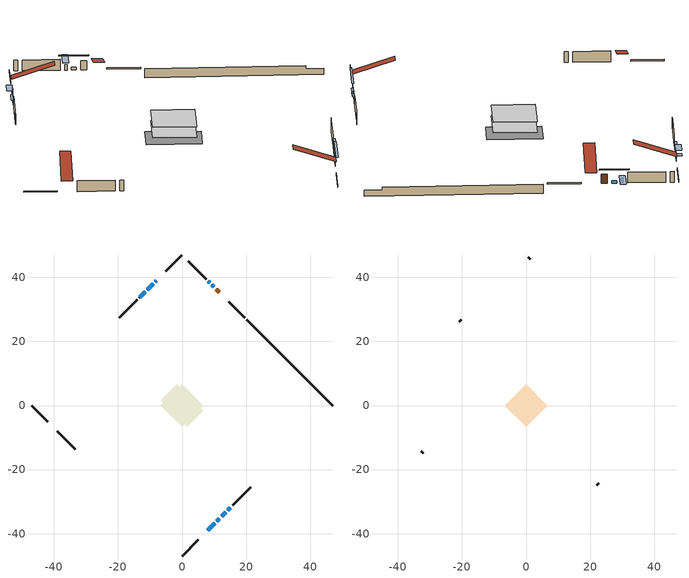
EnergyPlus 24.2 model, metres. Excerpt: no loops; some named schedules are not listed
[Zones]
conditioned space
 floor adiabatic (AdiabaticFloorConstruction): -6.61,0 0,6.61 6.61,0 0,-6.61 z0.61
 floor foundation (Slab1 construction): -6.68,1.71 -1.71,6.68 6.68,-1.71 1.71,-6.68 z-1.43
 wall outside (RimJoist1 construction): 0,-46.97 5.01,-41.95 / -46.97,0 -41.95,-5.01 / 0,46.97 -5.01,41.95 / 19.58,27.38 14.57,32.39 z0.61:0.91
 wall outside (AdiabaticWallConstruction 1): 11.56,35.4 10.64,36.33 z0.61:2.64
 wall outside (AdiabaticWallConstruction): -8.02,38.95 -8.38,38.59 / -11.54,35.43 -13.26,33.7 / 10.83,-36.14 11.69,-35.27 / 12.35,-34.62 13.61,-33.36 z0.61:1.68; 9.99,36.98 9.27,37.7 / 8.02,-38.94 10.17,-36.79 z0.61:1.17; 8.61,38.36 8.26,38.71 z0.61:1.83; -9.03,37.93 -10.88,36.08 / 14.26,-32.7 15.11,-31.86 z0.61:2.39
 wall outside (Wall1 construction): 15.77,-31.2 21.43,-25.53 / -38.94,-8.02 -33.28,-13.69 / -13.92,33.05 -19.59,27.38 / 7.6,39.37 1.93,45.03 z0.61:3.05
 wall foundation (FoundationWall1 construction): 20.24,26.73,-1.43 20.24,26.73,0.61 44.29,2.67,0.61 44.29,2.67,0.01 46.97,0,0.01 46.97,0,-1.43
 window (WindowConstruction 5): -8.02,38.94 -8.38,38.59 z0.61:1.68
 window (WindowConstruction 7): 9.98,36.98 9.27,37.7 z0.61:1.17
 window (WindowConstruction 8): 8.02,-38.94 10.17,-36.79 z0.61:1.17
 window (WindowConstruction 6): 8.61,38.36 8.26,38.71 z0.61:1.83
 window (WindowConstruction): -9.03,37.93 -10.88,36.08 z0.61:2.39
 window (WindowConstruction 1): -11.54,35.43 -13.26,33.7 z0.61:1.68
 window (WindowConstruction 2): 10.83,-36.14 11.69,-35.27 z0.61:1.68
 window (WindowConstruction 3): 12.35,-34.62 13.61,-33.36 z0.61:1.68
 window (WindowConstruction 4): 14.27,-32.7 15.11,-31.86 z0.61:2.39
 door (Door): 11.56,35.4 10.64,36.32 z0.61:2.64
 ceiling adiabatic (AdiabaticFloorConstruction): 0,-6.61 6.61,0 0,6.61 -6.61,0 z0.61
attic - vented
 floor to conditioned space (Floor1 construction Reversed): -6.61,0 0,6.61 6.61,0 0,-6.61 z3.05
 wall outside (Wall2 construction): 22.09,-24.88 22.71,-24.26 / -32.62,-14.34 -32,-14.96 / -20.24,26.72 -20.86,26.1 / 1.28,45.69 0.66,46.31 z0.61:3.05
 roof outside (Roof1 construction): 7.37,-39.6,3.05 0.93,-33.16,6.08 -0.77,-34.86,6.08 5.67,-41.3,3.05; -39.6,-7.37,3.05 -33.16,-0.93,6.08 -34.86,0.77,6.08 -41.3,-5.67,3.05; -7.37,39.6,3.05 -0.93,33.16,6.08 0.77,34.86,6.08 -5.67,41.3,3.05; 12.22,34.75,3.05 5.78,28.31,6.08 7.48,26.62,6.08 13.91,33.05,3.05
shading: -8.59,38.38 -7.81,39.16 -8.67,40.02 -9.45,39.24 z1.98; 7.4,39.57 11.85,35.12 12.14,35.41 7.69,39.86 z3.81; 12.04,-34.93 6.16,-40.81 6.45,-41.1 12.33,-35.22 z3.81; 7.97,38.99 8.89,38.07 12.12,41.3 11.2,42.22 z2.23; -11.02,35.94 -8.89,38.08 -9.75,38.94 -11.89,36.8 z2.59; -13.4,33.56 -11.4,35.57 -11.69,35.86 -13.7,33.85 z1.88; 11.83,-35.13 10.69,-36.28 10.98,-36.57 12.13,-35.42 z1.88; 13.75,-33.22 12.21,-34.76 12.5,-35.05 14.04,-33.51 z1.88; 15.25,-31.71 14.12,-32.84 14.41,-33.13 15.54,-32 z2.59
[Building]
Building 1: Terrain=Suburbs
[Site:Location]
Quebec Intl AP_QC: Latitude {deg}=46.8; Longitude {deg}=-71.38; Time Zone {hr}=-5; Elevation {m}=74; Keep Site Location Information=Yes
[Site:GroundTemperature:Shallow]
0.0108218, -2.24938, -2.43038, -1.3578, 2.94801, 7.23376, 10.9493, 13.303, 13.5029, 11.5886, 7.96783, 3.81355
[Site:WaterMainsTemperature]
Calculation Method=Schedule; Temperature Schedule=mains temperature schedule
[Material] Roughness=Rough; Thermal Absorptance=0.9
Name | Thickness {m} | Conductivity {W/m-K} | Density {kg/m3} | Specific Heat {J/kg-K} | Solar Absorptance | Visible Absorptance
asphalt or fiberglass shingles | 0.00635 | 0.162714 | 1121.4 | 1465.45 | 0.4 | 0.4
ceiling loosefill ins | 0.0846667 | 0.0480833 | 16.02 | 1046.75 | 0.7 | 0.7
ceiling stud and cavity | 0.1397 | 0.0957022 | 65.682 | 1177.47 | 0.7 | 0.7
concrete 4.0 in. | 0.1016 | 1.803125 | 2242.8 | 837.4 | 0.7 | 0.7
concrete 8.0 in. | 0.2032 | 1.803125 | 2242.8 | 837.4 | 0.7 | 0.7
door material | 0.04445 | 0.0451087 | 512.64 | 1214.23 | 0.7 | 0.7
exterior vertical ins | 0.0115896 | 0.029427 | 32.04 | 1214.23 | 0.7 | 0.7
floor covering | 0.0127 | 0.0433444 | 54.468 | 1339.84 | 0.6 | 0.6
floor rigid ins; wall rigid ins | 0.512978 | 0.029427 | 32.04 | 1214.23 | 0.7 | 0.7
floor stud and cavity | 0.1397 | 1.75129 | 37.0049 | 1207.88 | 0.7 | 0.7
furniture material conditioned space 1 | 0.1524 | 0.115458 | 640.8 | 1214.23 | 0.6 | 0.6
gypsum board | 0.0127 | 0.160291 | 801 | 837.4 | 0.6 | 0.6
gypsum board 1 | 0.0127 | 0.160291 | 801 | 837.4 | 0.7 | 0.7
osb sheathing 0.5 in. | 0.0127 | 0.115458 | 512.64 | 1214.23 | 0.7 | 0.7
osb sheathing 0.75 in. | 0.01905 | 0.115458 | 512.64 | 1214.23 | 0.7 | 0.7
osb sheathing 2.0 in. | 0.0508 | 0.115458 | 512.64 | 1214.23 | 0.7 | 0.7
rim joist stud and cavity | 0.0508 | 0.0294815 | 125.044 | 1163.47 | 0.6 | 0.6
wall stud and cavity | 0.1397 | 0.0923614 | 139.0536 | 1170.24 | 0.7 | 0.7
wall stud and cavity 1 | 0.0889 | 6.1454 | 50.32683 | 1063.81 | 0.6 | 0.6
wall stud and cavity 2 | 0.0889 | 0.380278 | 52.3479 | 1209.89 | 0.7 | 0.7
wall stud and cavity 3 | 0.0889 | 0.391764 | 83.0341 | 1211.67 | 0.7 | 0.7
wood siding | 0.0254 | 0.102417 | 544.68 | 1172.36 | 0.4 | 0.4
wood siding 1 | 0.00254 | 0.102417 | 544.68 | 1172.36 | 0.4 | 0.4
wood siding 2; wood siding 3; wood siding 4 | 0.0254 | 0.102417 | 544.68 | 1172.36 | 0.7 | 0.7
[WindowMaterial:SimpleGlazingSystem]
Name | U-Factor {W/m2-K} | Solar Heat Gain Coefficient
WindowMaterial | 3.29438 | 0.71
WindowMaterial 1 | 2.99003 | 0.55
WindowMaterial 2 | 3.00991 | 0.52
WindowMaterial 3 | 3.298918 | 0.68
WindowMaterial 4 | 1.8181 | 0.39
WindowMaterial 5 | 2.05771 | 0.31
WindowMaterial 6 | 2.7578 | 0.6
[Construction]
AdiabaticFloorConstruction: floor stud and cavity, floor rigid ins, osb sheathing 0.75 in., floor covering
AdiabaticWallConstruction: wood siding 3, wall rigid ins, wall stud and cavity 2, gypsum board
AdiabaticWallConstruction 1: wood siding 4, wall rigid ins, wall stud and cavity 2, gypsum board
Door: door material
Floor1 construction Reversed: gypsum board, ceiling stud and cavity, ceiling loosefill ins
FoundationWall1 construction: concrete 8.0 in., gypsum board 1
furniture construction conditioned space 1: furniture material conditioned space 1
PartitionWallConstruction: gypsum board, wall stud and cavity 3, gypsum board
RimJoist1 construction: wood siding 2, osb sheathing 2.0 in., rim joist stud and cavity
Roof1 construction: asphalt or fiberglass shingles
Slab1 construction: concrete 4.0 in.
Wall1 construction: wood siding, osb sheathing 0.5 in., wall stud and cavity, gypsum board
Wall2 construction: wood siding 1, wall stud and cavity 1
WindowConstruction: WindowMaterial
WindowConstruction 1; WindowConstruction 2: WindowMaterial 1
WindowConstruction 3: WindowMaterial 2
WindowConstruction 4: WindowMaterial 3
WindowConstruction 5: WindowMaterial 4
WindowConstruction 6: WindowMaterial 5
WindowConstruction 7; WindowConstruction 8: WindowMaterial 6
[Zone] Multiplier=1; Part of Total Floor Area=Yes
Name | Volume {m3}
attic - vented | 43.0124
conditioned space | 400.3
[Space]
Name | Zone | Volume {m3}
attic - vented 1 | attic - vented | 43.0124
conditioned space 1 | conditioned space | 400.3
[ZoneInfiltration:EffectiveLeakageArea]
infil attic - vented 1: Zone or Space=attic - vented 1; Schedule=Always On Discrete; Effective Air Leakage Area {cm2}=3224.49; Stack Coefficient=0.000380544; Wind Coefficient=1.31802e-05
[ZoneMixing]
whole house fan mix: Zone or Space=attic - vented; Schedule=Always On Continuous; Design Flow Rate Calculation Method=Flow/Zone; Design Flow Rate {m3/s}=0; Source Zone or Space=conditioned space
[SurfaceProperty:ExposedFoundationPerimeter]
Slab1: Exposed Perimeter Calculation Method=TotalExposedPerimeter; Total Exposed Perimeter {m}=37.796
[InternalMass] Zone or ZoneList=conditioned space; Space or SpaceList=conditioned space 1
Name | Construction | Surface Area {m2}
furniture mass conditioned space 1 | furniture construction conditioned space 1 | 68.292
partition wall mass | PartitionWallConstruction | 170.73
[Lights]
interior lighting: Zone or ZoneList or Space or SpaceList=conditioned space 1; Schedule=interior lighting schedule; Design Level Calculation Method=LightingLevel; Lighting Level {W}=343.2; Return Air Fraction=0; Fraction Radiant=0.6; Fraction Visible=0.2; Fraction Replaceable=1
[People]
occupants: Zone or ZoneList or Space or SpaceList=conditioned space 1; Number of People Schedule=occupants schedule; Number of People Calculation Method=People; Number of People=3; Fraction Radiant=0.314171; Sensible Heat Fraction=0.56303; Activity Level Schedule=occupants activity schedule; Carbon Dioxide Generation Rate {m3/s-W}=0; Enable ASHRAE 55 Comfort Warnings=No; Mean Radiant Temperature Calculation Type=EnclosureAveraged
[ElectricEquipment] Zone or ZoneList or Space or SpaceList=conditioned space 1; Design Level Calculation Method=EquipmentLevel
Name | Schedule | Design Level {W} | Fraction Latent | Fraction Radiant | Fraction Lost
clothes dryer | clothes dryer schedule | 140.772 | 0.015 | 0.081 | 0.85
clothes washer | clothes washer schedule | 32.1985 | 0.03 | 0.162 | 0.7
cooking range | cooking range schedule | 215.147 | 0.08 | 0.432 | 0.2
dishwasher | dishwasher schedule | 66.8632 | 0.3 | 0.18 | 0.4
fridge | fridge schedule | 72.9452 | 0 | 0.6 | 0
mech vent house fan | mech vent house fan schedule | 14.1667 | 0 | 0 | 1
mech vent house fan cfis | mech vent house fan cfis schedule | 0 | 0 | 0 | 0
mech vent range fan 0 | mech vent range fan 0 schedule | 57 | 0 | 0 | 1
misc plug loads | misc plug loads schedule | 494.7 | 0.045 | 0.513 | 0.1
whole house fan | Always On Discrete | 0 | 0 | 0 | 1
[OtherEquipment] Zone or ZoneList or Space or SpaceList=conditioned space 1; Design Level Calculation Method=EquipmentLevel
Name | Fuel Type | Schedule | Design Level {W} | Fraction Latent | Fraction Radiant | Fraction Lost
clothes dryer 1 | Electricity | clothes dryer schedule | 0 | 0.015 | 0.081 | 0.85
cooking range 1 | Electricity | cooking range schedule | 0 | 0.08 | 0.432 | 0.2
general water use latent | None | general water use schedule | 62.594 | 1 | 0 | 0
general water use sensible | None | general water use schedule | -61.6891 | 0 | 0.6 | 0
mech vent house fan latent load | None | Always On Discrete | 0 | 1 | 0 | 0
mech vent house fan sensible load | None | Always On Discrete | 0 | 0 | 0 | 0
water heater energy adjustment1 | Electricity | Always On Discrete | 0.01 | 0 | 0 | 1
[ZoneInfiltration:DesignFlowRate] Zone or ZoneList or Space or SpaceList=conditioned space 1; Schedule=Always On Discrete; Design Flow Rate Calculation Method=Flow/Zone; Design Flow Rate {m3/s}=0
infil flow; natural vent flow; whole house fan flow
[ZoneControl:Thermostat]
conditioned space Thermostat: Zone or ZoneList=conditioned space; Control Type Schedule=conditioned space Thermostat Schedule; Control 1=conditioned space temperature setpoint; Temperature Difference Between Cutout And Setpoint {deltaC}=0
[ZoneHVAC:Baseboard:Convective:Electric]
electric baseboard: Availability Schedule=Always On Discrete; Heating Design Capacity {W}=10153.7; Efficiency=1
[Zone equipment]
conditioned space: electric baseboard
[Foundation:Kiva]
Foundation Kiva 1: Initial Indoor Air Temperature {C}=18; Wall Height Above Grade {m}=0.609996; Wall Depth Below Slab {m}=0.2032; Custom Block Material Name 1=exterior vertical ins; Custom Block Depth 1 {m}=2.04; Custom Block X Position 1 {m}=0.2159; Custom Block Z Position 1 {m}=0
[Foundation:Kiva:Settings]
Soil Conductivity {W/m-K}=0.849921; Soil Density {kg/m3}=1842.3; Soil Specific Heat {J/kg-K}=418.7; Ground Solar Absorptivity=0.9; Ground Thermal Absorptivity=0.9; Ground Surface Roughness {m}=0.03; Far-Field Width {m}=40; Deep-Ground Boundary Condition=ZeroFlux; Deep-Ground Depth {m}=40; Minimum Cell Dimension {m}=0.2; Maximum Cell Growth Coefficient=3; Simulation Timestep=Timestep
[Exterior:Lights]
exterior lighting: Schedule=exterior lighting schedule; Design Level {W}=75.6
[EnergyManagementSystem:GlobalVariable]
infil_program_Qfan
infil_program_Qinf
natural_vent_program_Qnv
natural_vent_program_Qwhf
[EnergyManagementSystem:Sensor]
Name | Output:Variable or Output:Meter Index Key | Output:Variable or Output:Meter
airflow_gain | infil flow | Infiltration Sensible Heat Gain Energy
airflow_gain_1 | natural vent flow | Infiltration Sensible Heat Gain Energy
airflow_gain_2 | whole house fan flow | Infiltration Sensible Heat Gain Energy
airflow_loss | infil flow | Infiltration Sensible Heat Loss Energy
airflow_loss_1 | natural vent flow | Infiltration Sensible Heat Loss Energy
airflow_loss_2 | whole house fan flow | Infiltration Sensible Heat Loss Energy
clg_load_cond |  | Cooling:EnergyTransfer:Zone:CONDITIONED SPACE
clg_sp_s; clg_sp_s_1 | cooling setpoint | Schedule Value
clothes_dryer_exhaust_0_sch_s | clothes dryer exhaust 0 schedule | Schedule Value
conditioned_space_clg_unmet_s | conditioned space | Zone Cooling Setpoint Not Met Time
conditioned_space_htg_unmet_s | conditioned space | Zone Heating Setpoint Not Met Time
cool_season | cooling season schedule | Schedule Value
fridge_tin_s | conditioned space | Zone Mean Air Temperature
htg_load_cond |  | Heating:EnergyTransfer:Zone:CONDITIONED SPACE
htg_sp_s; htg_sp_s_1 | heating setpoint | Schedule Value
ig_ee_conv | clothes dryer | Electric Equipment Convective Heating Energy
ig_ee_conv_2 | cooking range | Electric Equipment Convective Heating Energy
ig_ee_conv_4 | fridge | Electric Equipment Convective Heating Energy
ig_ee_conv_5 | misc plug loads | Electric Equipment Convective Heating Energy
ig_ee_conv_6 | whole house fan | Electric Equipment Convective Heating Energy
ig_ee_rad | clothes dryer | Electric Equipment Radiant Heating Energy
ig_ee_rad_2 | cooking range | Electric Equipment Radiant Heating Energy
ig_ee_rad_4 | fridge | Electric Equipment Radiant Heating Energy
ig_ee_rad_5 | misc plug loads | Electric Equipment Radiant Heating Energy
ig_ee_rad_6 | whole house fan | Electric Equipment Radiant Heating Energy
ig_lgt_conv | interior lighting | Lights Convective Heating Energy
ig_lgt_rad | interior lighting | Lights Radiant Heating Energy
ig_lgt_vis | interior lighting | Lights Visible Radiation Heating Energy
ig_oe_conv | clothes dryer 1 | Other Equipment Convective Heating Energy
ig_oe_conv_1 | cooking range 1 | Other Equipment Convective Heating Energy
ig_oe_conv_2 | general water use latent | Other Equipment Convective Heating Energy
ig_oe_conv_3 | general water use sensible | Other Equipment Convective Heating Energy
ig_oe_conv_4 | water heater energy adjustment1 | Other Equipment Convective Heating Energy
ig_oe_rad | clothes dryer 1 | Other Equipment Radiant Heating Energy
ig_oe_rad_1 | cooking range 1 | Other Equipment Radiant Heating Energy
ig_oe_rad_2 | general water use latent | Other Equipment Radiant Heating Energy
ig_oe_rad_3 | general water use sensible | Other Equipment Radiant Heating Energy
ig_oe_rad_4 | water heater energy adjustment1 | Other Equipment Radiant Heating Energy
ig_ppl_conv | occupants | People Convective Heating Energy
ig_ppl_rad | occupants | People Radiant Heating Energy
im_conv | furniture mass conditioned space 1 | Surface Inside Face Convection Heat Gain Energy
im_conv_1 | partition wall mass | Surface Inside Face Convection Heat Gain Energy
im_ig | furniture mass conditioned space 1 | Surface Inside Face Internal Gains Radiation Heat Gain Energy
im_ig_1 | partition wall mass | Surface Inside Face Internal Gains Radiation Heat Gain Energy
im_lgt | furniture mass conditioned space 1 | Surface Inside Face Lights Radiation Heat Gain Energy
im_lgt_1 | partition wall mass | Surface Inside Face Lights Radiation Heat Gain Energy
im_sol | furniture mass conditioned space 1 | Surface Inside Face Solar Radiation Heat Gain Energy
im_sol_1 | partition wall mass | Surface Inside Face Solar Radiation Heat Gain Energy
im_surf | furniture mass conditioned space 1 | Surface Inside Face Net Surface Thermal Radiation Heat Gain Energy
im_surf_1 | partition wall mass | Surface Inside Face Net Surface Thermal Radiation Heat Gain Energy
mech_vent_range_fan_0_sch_s | mech vent range fan 0 schedule | Schedule Value
mv_conv | mech vent house fan | Electric Equipment Convective Heating Energy
mv_conv_1 | mech vent house fan cfis | Electric Equipment Convective Heating Energy
mv_conv_2 | mech vent range fan 0 | Electric Equipment Convective Heating Energy
mv_conv_3 | mech vent house fan latent load | Other Equipment Convective Heating Energy
mv_conv_4 | mech vent house fan sensible load | Other Equipment Convective Heating Energy
mv_rad | mech vent house fan | Electric Equipment Radiant Heating Energy
mv_rad_1 | mech vent house fan cfis | Electric Equipment Radiant Heating Energy
mv_rad_2 | mech vent range fan 0 | Electric Equipment Radiant Heating Energy
mv_rad_3 | mech vent house fan latent load | Other Equipment Radiant Heating Energy
mv_rad_4 | mech vent house fan sensible load | Other Equipment Radiant Heating Energy
natural_vent_s | natural vent schedule | Schedule Value
out_pb_s |  | Site Outdoor Air Barometric Pressure
out_wt_s |  | Site Outdoor Air Humidity Ratio
site_vw_s |  | Site Wind Speed
ss_back_out | Window1 | Surface Window Shortwave from Zone Back Out Window Heat Transfer Rate
ss_back_out_1 | Window10 | Surface Window Shortwave from Zone Back Out Window Heat Transfer Rate
ss_back_out_2 | Window11 | Surface Window Shortwave from Zone Back Out Window Heat Transfer Rate
ss_back_out_3 | Window2 | Surface Window Shortwave from Zone Back Out Window Heat Transfer Rate
ss_back_out_4 | Window3 | Surface Window Shortwave from Zone Back Out Window Heat Transfer Rate
ss_back_out_5 | Window4 | Surface Window Shortwave from Zone Back Out Window Heat Transfer Rate
ss_back_out_6 | Window6 | Surface Window Shortwave from Zone Back Out Window Heat Transfer Rate
ss_back_out_7 | Window7 | Surface Window Shortwave from Zone Back Out Window Heat Transfer Rate
ss_back_out_8 | Window9 | Surface Window Shortwave from Zone Back Out Window Heat Transfer Rate
ss_conv | Door1 | Surface Inside Face Convection Heat Gain Energy
ss_conv_1 | Window1 | Surface Inside Face Convection Heat Gain Energy
ss_conv_2 | Window10 | Surface Inside Face Convection Heat Gain Energy
ss_conv_3 | Window11 | Surface Inside Face Convection Heat Gain Energy
ss_conv_4 | Window2 | Surface Inside Face Convection Heat Gain Energy
ss_conv_5 | Window3 | Surface Inside Face Convection Heat Gain Energy
ss_conv_6 | Window4 | Surface Inside Face Convection Heat Gain Energy
ss_conv_7 | Window6 | Surface Inside Face Convection Heat Gain Energy
ss_conv_8 | Window7 | Surface Inside Face Convection Heat Gain Energy
ss_conv_9 | Window9 | Surface Inside Face Convection Heat Gain Energy
ss_ig | Door1 | Surface Inside Face Internal Gains Radiation Heat Gain Energy
ss_ig_1 | Window1 | Surface Inside Face Internal Gains Radiation Heat Gain Energy
ss_ig_2 | Window10 | Surface Inside Face Internal Gains Radiation Heat Gain Energy
ss_ig_3 | Window11 | Surface Inside Face Internal Gains Radiation Heat Gain Energy
ss_ig_4 | Window2 | Surface Inside Face Internal Gains Radiation Heat Gain Energy
ss_ig_5 | Window3 | Surface Inside Face Internal Gains Radiation Heat Gain Energy
ss_ig_6 | Window4 | Surface Inside Face Internal Gains Radiation Heat Gain Energy
ss_ig_7 | Window6 | Surface Inside Face Internal Gains Radiation Heat Gain Energy
ss_ig_8 | Window7 | Surface Inside Face Internal Gains Radiation Heat Gain Energy
ss_ig_9 | Window9 | Surface Inside Face Internal Gains Radiation Heat Gain Energy
ss_lgt | Door1 | Surface Inside Face Lights Radiation Heat Gain Energy
ss_sol | Door1 | Surface Inside Face Solar Radiation Heat Gain Energy
ss_surf | Door1 | Surface Inside Face Net Surface Thermal Radiation Heat Gain Energy
ss_surf_1 | Window1 | Surface Inside Face Net Surface Thermal Radiation Heat Gain Energy
ss_surf_2 | Window10 | Surface Inside Face Net Surface Thermal Radiation Heat Gain Energy
ss_surf_3 | Window11 | Surface Inside Face Net Surface Thermal Radiation Heat Gain Energy
ss_surf_4 | Window2 | Surface Inside Face Net Surface Thermal Radiation Heat Gain Energy
ss_surf_5 | Window3 | Surface Inside Face Net Surface Thermal Radiation Heat Gain Energy
ss_surf_6 | Window4 | Surface Inside Face Net Surface Thermal Radiation Heat Gain Energy
ss_surf_7 | Window6 | Surface Inside Face Net Surface Thermal Radiation Heat Gain Energy
ss_surf_8 | Window7 | Surface Inside Face Net Surface Thermal Radiation Heat Gain Energy
ss_surf_9 | Window9 | Surface Inside Face Net Surface Thermal Radiation Heat Gain Energy
ss_trans_in | Window1 | Surface Window Transmitted Solar Radiation Rate
ss_trans_in_1 | Window10 | Surface Window Transmitted Solar Radiation Rate
ss_trans_in_2 | Window11 | Surface Window Transmitted Solar Radiation Rate
ss_trans_in_3 | Window2 | Surface Window Transmitted Solar Radiation Rate
ss_trans_in_4 | Window3 | Surface Window Transmitted Solar Radiation Rate
ss_trans_in_5 | Window4 | Surface Window Transmitted Solar Radiation Rate
ss_trans_in_6 | Window6 | Surface Window Transmitted Solar Radiation Rate
ss_trans_in_7 | Window7 | Surface Window Transmitted Solar Radiation Rate
ss_trans_in_8 | Window9 | Surface Window Transmitted Solar Radiation Rate
ss_trans_out | Window1 | Surface Inside Face Initial Transmitted Diffuse Transmitted Out Window Solar Radiation Rate
ss_trans_out_1 | Window10 | Surface Inside Face Initial Transmitted Diffuse Transmitted Out Window Solar Radiation Rate
ss_trans_out_2 | Window11 | Surface Inside Face Initial Transmitted Diffuse Transmitted Out Window Solar Radiation Rate
ss_trans_out_3 | Window2 | Surface Inside Face Initial Transmitted Diffuse Transmitted Out Window Solar Radiation Rate
ss_trans_out_4 | Window3 | Surface Inside Face Initial Transmitted Diffuse Transmitted Out Window Solar Radiation Rate
ss_trans_out_5 | Window4 | Surface Inside Face Initial Transmitted Diffuse Transmitted Out Window Solar Radiation Rate
ss_trans_out_6 | Window6 | Surface Inside Face Initial Transmitted Diffuse Transmitted Out Window Solar Radiation Rate
ss_trans_out_7 | Window7 | Surface Inside Face Initial Transmitted Diffuse Transmitted Out Window Solar Radiation Rate
ss_trans_out_8 | Window9 | Surface Inside Face Initial Transmitted Diffuse Transmitted Out Window Solar Radiation Rate
s_conv | Floor1 | Surface Inside Face Convection Heat Gain Energy
s_conv_1 | FoundationWall1 | Surface Inside Face Convection Heat Gain Energy
s_conv_10 | Wall1:225 | Surface Inside Face Convection Heat Gain Energy
s_conv_11 | Wall1:315 | Surface Inside Face Convection Heat Gain Energy
s_conv_12 | Wall1:45 | Surface Inside Face Convection Heat Gain Energy
s_conv_2 | inferred conditioned ceiling | Surface Inside Face Convection Heat Gain Energy
s_conv_3 | inferred conditioned floor | Surface Inside Face Convection Heat Gain Energy
s_conv_4 | RimJoist1:135 | Surface Inside Face Convection Heat Gain Energy
s_conv_5 | RimJoist1:225 | Surface Inside Face Convection Heat Gain Energy
s_conv_6 | RimJoist1:315 | Surface Inside Face Convection Heat Gain Energy
s_conv_7 | RimJoist1:45 | Surface Inside Face Convection Heat Gain Energy
s_conv_8 | Slab1 | Surface Inside Face Convection Heat Gain Energy
s_conv_9 | Wall1:135 | Surface Inside Face Convection Heat Gain Energy
s_ig | Floor1 | Surface Inside Face Internal Gains Radiation Heat Gain Energy
s_ig_1 | FoundationWall1 | Surface Inside Face Internal Gains Radiation Heat Gain Energy
s_ig_10 | Wall1:225 | Surface Inside Face Internal Gains Radiation Heat Gain Energy
s_ig_11 | Wall1:315 | Surface Inside Face Internal Gains Radiation Heat Gain Energy
s_ig_12 | Wall1:45 | Surface Inside Face Internal Gains Radiation Heat Gain Energy
s_ig_2 | inferred conditioned ceiling | Surface Inside Face Internal Gains Radiation Heat Gain Energy
s_ig_3 | inferred conditioned floor | Surface Inside Face Internal Gains Radiation Heat Gain Energy
s_ig_4 | RimJoist1:135 | Surface Inside Face Internal Gains Radiation Heat Gain Energy
s_ig_5 | RimJoist1:225 | Surface Inside Face Internal Gains Radiation Heat Gain Energy
s_ig_6 | RimJoist1:315 | Surface Inside Face Internal Gains Radiation Heat Gain Energy
s_ig_7 | RimJoist1:45 | Surface Inside Face Internal Gains Radiation Heat Gain Energy
s_ig_8 | Slab1 | Surface Inside Face Internal Gains Radiation Heat Gain Energy
s_ig_9 | Wall1:135 | Surface Inside Face Internal Gains Radiation Heat Gain Energy
s_lgt | Floor1 | Surface Inside Face Lights Radiation Heat Gain Energy
s_lgt_1 | FoundationWall1 | Surface Inside Face Lights Radiation Heat Gain Energy
s_lgt_10 | Wall1:225 | Surface Inside Face Lights Radiation Heat Gain Energy
s_lgt_11 | Wall1:315 | Surface Inside Face Lights Radiation Heat Gain Energy
s_lgt_12 | Wall1:45 | Surface Inside Face Lights Radiation Heat Gain Energy
s_lgt_2 | inferred conditioned ceiling | Surface Inside Face Lights Radiation Heat Gain Energy
s_lgt_3 | inferred conditioned floor | Surface Inside Face Lights Radiation Heat Gain Energy
s_lgt_4 | RimJoist1:135 | Surface Inside Face Lights Radiation Heat Gain Energy
s_lgt_5 | RimJoist1:225 | Surface Inside Face Lights Radiation Heat Gain Energy
s_lgt_6 | RimJoist1:315 | Surface Inside Face Lights Radiation Heat Gain Energy
s_lgt_7 | RimJoist1:45 | Surface Inside Face Lights Radiation Heat Gain Energy
s_lgt_8 | Slab1 | Surface Inside Face Lights Radiation Heat Gain Energy
s_lgt_9 | Wall1:135 | Surface Inside Face Lights Radiation Heat Gain Energy
s_sol | Floor1 | Surface Inside Face Solar Radiation Heat Gain Energy
s_sol_1 | FoundationWall1 | Surface Inside Face Solar Radiation Heat Gain Energy
s_sol_10 | Wall1:225 | Surface Inside Face Solar Radiation Heat Gain Energy
s_sol_11 | Wall1:315 | Surface Inside Face Solar Radiation Heat Gain Energy
s_sol_12 | Wall1:45 | Surface Inside Face Solar Radiation Heat Gain Energy
s_sol_2 | inferred conditioned ceiling | Surface Inside Face Solar Radiation Heat Gain Energy
s_sol_3 | inferred conditioned floor | Surface Inside Face Solar Radiation Heat Gain Energy
